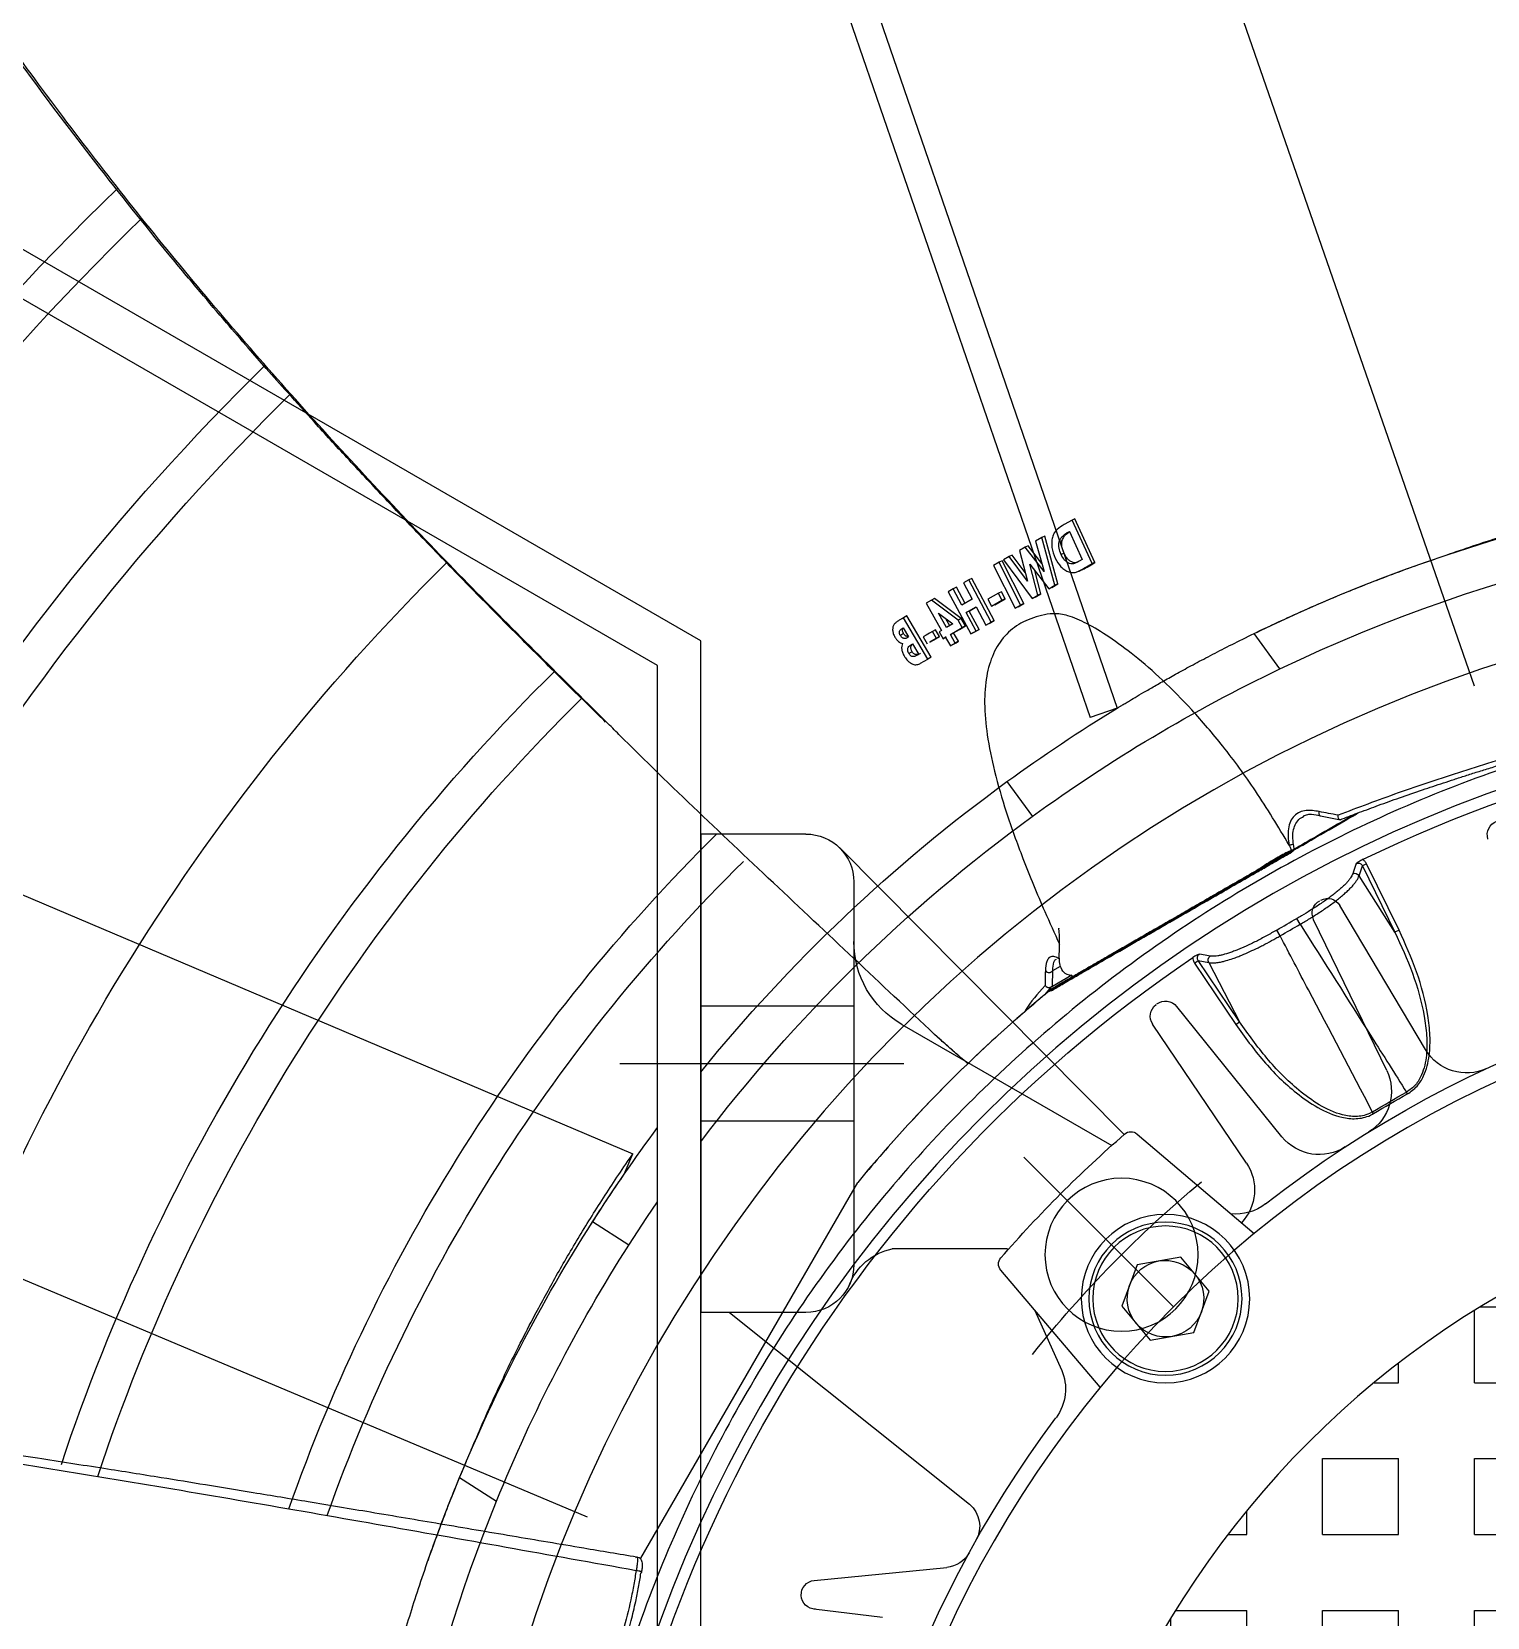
# Model space of a CAD drawing. Header units: millimetres. Extents: x 89450 to 753248, y -530175 to 1209785.
# Drawn here: x 272035.8 to 272187.8, y -168191.3 to -168025.6 of the extents above; entities that cross this region are included whole.
import ezdxf

# ---------------------------------------------------------------- set-up
doc = ezdxf.new("R2010")
doc.units = ezdxf.units.MM
doc.header["$LTSCALE"] = 150
doc.linetypes.add('CENTER', pattern=[50.8, 31.75, -6.35, 6.35, -6.35])
doc.linetypes.add('DIVIDEX2', pattern=[63.5, 25.4, -12.7, 0, -12.7, 0, -12.7])
doc.layers.add('------00 Load Bank', color=3, linetype='Continuous')

# ---------------------------------------------------------------- blocks, each defined once
blk = doc.blocks.new('A$C02650c35')
h = blk.add_hatch()
h.set_pattern_fill('SQUARE', color=0, scale=2.5, style=0)
h.set_pattern_definition([(0, (-1352.2724, -53.854), (0, 7.9375), [7.9375, -7.9375]), (90, (-1352.2724, -53.854), (-7.9375, 5e-16), [7.9375, -7.9375])])
h.paths.add_polyline_path([(510, 542.5), (510, 555), (522.5, 555), (522.5, 639.32, 0.414214), (425.68, 542.5)])
h.paths.add_polyline_path([(619.32, 542.5, 0.414214), (522.5, 639.32), (522.5, 555), (535, 555), (535, 542.5)])
h.paths.add_polyline_path([(535, 530), (522.5, 530), (522.5, 445.68, 0.414214), (619.32, 542.5), (535, 542.5)])
h.paths.add_polyline_path([(510, 530), (510, 542.5), (425.68, 542.5, 0.414214), (522.5, 445.68), (522.5, 530)])
at = {"color": 0, "linetype": 'DIVIDEX2', "ltscale": 0.5}
for p, q in [((913.94, 406.66), (669.98, 491.32)), ((683.42, 160.68), (583.13, 398.64))]:
    blk.add_line(p, q, dxfattribs=at)
at = {"color": 0, "linetype": 'Continuous', "lineweight": 25}
for p, q in [((683.66, 488.39), (683.66, 488.4)), ((627.34, 484.35), (627.53, 484.24)), ((644.45, 483.46), (644.24, 483.02)), ((644.24, 483.02), (650.13, 479.28)), ((651.19, 479.63), (644.24, 483.02)), ((644.45, 483.46), (651.4, 480.07)), ((625.28, 480.78), (625.46, 480.67)), ((638.09, 446.9), (656.72, 479.17)), ((650.13, 479.28), (651.19, 479.63)), ((651.4, 480.07), (651.19, 479.63)), ((655.96, 477.36), (656.37, 475.26)), ((645.07, 473.13), (645.68, 472.78)), ((656.27, 473.36), (656.37, 473.51)), ((643.87, 471.03), (644.47, 470.68)), ((671.77, 471.02), (675.47, 468.33)), ((634.61, 466.41), (634.88, 466.81)), ((641.01, 462.09), (634.61, 466.41)), ((641.07, 463.58), (634.88, 466.81)), ((634.88, 466.81), (641.29, 462.49)), ((602.39, 462.02), (606.73, 463.61)), ((606.73, 463.61), (610.28, 460.65)), ((641.01, 462.09), (641.29, 462.49)), ((641.29, 462.49), (641.07, 463.58)), ((601.6, 457.47), (602.39, 462.02)), ((610.28, 460.65), (609.48, 456.1)), ((605.15, 454.51), (601.6, 457.47)), ((609.48, 456.1), (605.15, 454.51)), ((667.66, 454.02), (666.69, 451.19)), ((886.73, 378.59), (667.66, 454.02)), ((885.76, 375.76), (666.69, 451.19)), ((682.28, 450.57), (682.76, 451.39)), ((682.41, 450.87), (682.28, 450.57)), ((682.41, 450.87), (682.64, 451.28)), ((682.64, 451.28), (682.88, 451.69)), ((682.88, 451.69), (682.76, 451.39)), ((682.76, 451.39), (687.32, 449.3)), ((682.88, 451.69), (687.44, 449.6)), ((638.61, 447.26), (639.77, 449.28)), ((683.2, 450.37), (683.01, 450.04)), ((686.13, 449.02), (683.2, 450.37)), ((687.32, 449.3), (686.84, 448.47)), ((687.44, 449.6), (687.32, 449.3)), ((687.44, 449.6), (687.36, 449.46)), ((640.25, 447.3), (640.71, 448.1)), ((641.37, 447.53), (641.44, 447.67)), ((680.14, 446.87), (680.5, 447.5)), ((680.28, 447.19), (680.64, 447.82)), ((680.64, 447.82), (680.5, 447.5)), ((680.5, 447.5), (685.49, 446.14)), ((680.64, 447.82), (685.62, 446.44)), ((683.84, 448.47), (683.71, 448.16)), ((685.17, 448.26), (685.05, 447.96)), ((686.1, 449.07), (685.98, 448.77)), ((685.98, 448.77), (686.13, 449.02)), ((637.69, 446.44), (638.57, 447.19)), ((638.57, 447.19), (638.61, 447.26)), ((638.61, 447.26), (640.25, 447.3)), ((679.26, 445.43), (679.62, 446.05)), ((679.62, 446.05), (679.48, 445.73)), ((679.62, 446.05), (682.03, 445.41)), ((680.28, 447.19), (680.14, 446.87)), ((682.72, 444.88), (680.14, 446.87)), ((685.12, 445.49), (681.94, 446.37)), ((681.94, 446.37), (684.48, 444.39)), ((682.77, 446.14), (684.62, 444.7)), ((685.49, 446.14), (685.12, 445.49)), ((685.62, 446.44), (685.49, 446.14)), ((659.98, 442.5), (656.34, 445.15)), ((678.25, 443.68), (678.58, 444.25)), ((678.58, 444.25), (678.43, 443.93)), ((678.58, 444.25), (683.05, 441.99)), ((679.12, 445.12), (679.48, 445.73)), ((679.26, 445.43), (679.12, 445.12)), ((683.16, 442.12), (679.12, 445.12)), ((679.48, 445.73), (682.72, 444.88)), ((684.13, 443.8), (680.94, 444.65)), ((680.94, 444.65), (683.51, 442.73)), ((681.82, 444.41), (683.66, 443.05)), ((684.48, 444.39), (684.13, 443.8)), ((684.62, 444.7), (684.48, 444.39)), ((678.1, 443.36), (678.43, 443.93)), ((678.25, 443.68), (678.1, 443.36)), ((682.56, 441.08), (678.1, 443.36)), ((678.43, 443.93), (682.9, 441.67)), ((683.51, 442.73), (683.16, 442.12)), ((683.66, 443.05), (683.51, 442.73)), ((676.32, 440.3), (676.64, 440.85)), ((676.49, 440.63), (676.81, 441.17)), ((676.81, 441.17), (676.64, 440.85)), ((676.64, 440.85), (681.06, 438.51)), ((676.81, 441.17), (681.22, 438.83)), ((678.3, 440.9), (678.93, 441.98)), ((678.46, 441.22), (678.3, 440.9)), ((679.04, 440.51), (678.3, 440.9)), ((678.46, 441.22), (679.09, 442.31)), ((679.09, 442.31), (678.93, 441.98)), ((678.93, 441.98), (679.67, 441.6)), ((679.67, 441.6), (679.04, 440.51)), ((679.09, 442.31), (679.83, 441.92)), ((679.83, 441.92), (679.67, 441.6)), ((682.9, 441.67), (682.56, 441.08)), ((683.05, 441.99), (682.9, 441.67)), ((675.41, 438.73), (675.72, 439.27)), ((675.59, 439.07), (675.89, 439.6)), ((675.89, 439.6), (675.72, 439.27)), ((675.72, 439.27), (677.64, 438.23)), ((675.89, 439.6), (677.81, 438.56)), ((676.49, 440.63), (676.32, 440.3)), ((678.25, 439.28), (676.32, 440.3)), ((677.64, 438.23), (678.25, 439.28)), ((677.81, 438.56), (678.23, 439.28)), ((675.35, 436.6), (676.07, 437.83)), ((675.59, 439.07), (675.41, 438.73)), ((679.8, 436.34), (675.41, 438.73)), ((675.54, 436.93), (675.89, 437.54)), ((675.89, 437.54), (676.25, 438.16)), ((676.25, 438.16), (676.07, 437.83)), ((676.07, 437.83), (676.87, 437.39)), ((676.25, 438.16), (677.04, 437.72)), ((677.04, 437.72), (676.87, 437.39)), ((677.04, 437.72), (679.13, 434.94)), ((677.81, 438.56), (677.64, 438.23)), ((679.04, 438.85), (678.43, 437.8)), ((678.43, 437.8), (680.12, 436.88)), ((678.6, 438.13), (680.29, 437.21)), ((680.74, 437.95), (679.04, 438.85)), ((681.06, 438.51), (680.74, 437.95)), ((681.22, 438.83), (681.06, 438.51)), ((674.16, 436.59), (674.46, 437.1)), ((674.35, 436.92), (674.16, 436.59)), ((675.05, 436.08), (674.16, 436.59)), ((674.35, 436.92), (674.5, 437.18)), ((674.65, 437.43), (674.46, 437.1)), ((674.46, 437.1), (675.35, 436.6)), ((674.5, 437.18), (674.65, 437.43)), ((674.65, 437.43), (675.54, 436.93)), ((675.1, 436.16), (674.91, 435.83)), ((674.91, 435.83), (675.05, 436.08)), ((675.63, 435.42), (674.91, 435.83)), ((675.54, 436.93), (675.35, 436.6)), ((676.46, 436.83), (676.08, 436.19)), ((676.08, 436.19), (677.57, 435.36)), ((676.27, 436.52), (677, 436.11)), ((677.57, 435.36), (676.46, 436.83)), ((676.87, 437.39), (678.95, 434.61)), ((680.12, 436.88), (679.8, 436.34)), ((680.29, 437.21), (680.12, 436.88)), ((633.06, 435.48), (633.21, 435.32)), ((672.35, 433.47), (672.79, 434.23)), ((672.99, 434.57), (672.79, 434.23)), ((672.79, 434.23), (677.1, 431.7)), ((672.99, 434.57), (677.3, 432.03)), ((674.54, 434.43), (674.94, 435.13)), ((674.94, 435.12), (674.54, 434.43)), ((674.9, 435.05), (675.14, 435.46)), ((675.14, 435.46), (674.94, 435.13)), ((674.94, 435.13), (675.67, 434.71)), ((675.14, 435.46), (675.86, 435.05)), ((675.67, 434.71), (675.27, 434.03)), ((675.48, 434.39), (675.3, 434.07)), ((675.78, 435.67), (675.63, 435.42)), ((675.86, 435.05), (675.67, 434.71)), ((678.63, 434.06), (675.78, 435.67)), ((678.95, 434.61), (678.63, 434.06)), ((679.13, 434.94), (678.95, 434.61)), ((673.28, 433.29), (673.2, 433.15)), ((673.28, 433.29), (673.2, 433.15)), ((674.38, 432.63), (673.28, 433.29)), ((673.56, 432.59), (673.36, 432.26)), ((674.31, 432.52), (674.38, 432.63)), ((675.1, 433.74), (674.38, 434.16)), ((675.3, 434.07), (675.1, 433.74)), ((675.1, 432.21), (675.02, 432.08)), ((675.1, 432.21), (675.02, 432.08)), ((676.04, 431.65), (675.1, 432.21)), ((675.46, 431.69), (675.25, 431.36)), ((675.95, 431.5), (676.04, 431.65)), ((677.1, 431.7), (676.84, 431.25)), ((677.04, 431.58), (676.84, 431.25)), ((677.17, 431.8), (677.04, 431.58)), ((677.3, 432.03), (677.1, 431.7)), ((677.3, 432.03), (677.17, 431.8)), ((578.83, 404.24), (618.1, 426.91)), ((370.3, 410.5), (672.07, 410.5)), ((370.3, 410.5), (672.07, 410.5)), ((577.33, 404.31), (577.26, 404.26)), ((611.55, 403), (613.97, 399.21)), ((618.96, 402.52), (621.08, 403.41)), ((711.53, 190.32), (621.08, 403.41)), ((587.25, 385.31), (584.79, 389.17)), ((590.12, 386.53), (590.14, 386.53)), ((587.54, 385.43), (588.95, 386.03))]:
    blk.add_line(p, q, dxfattribs=at)
at = {"color": 0}
for p, q in [((631.98, 486.23), (647.03, 477.29)), ((629.8, 482.17), (645.55, 474.54)), ((622.86, 471.22), (636.49, 460.23)), ((623.15, 456.09), (612.75, 468.32)), ((620.12, 467.52), (634.63, 457.72)), ((620.74, 444.26), (605.1, 459.9)), ((653.08, 424.99), (623.11, 454.75)), ((634.61, 431.5), (621.95, 453.44)), ((596.68, 452.25), (608.91, 441.85)), ((604.72, 445.41), (598.52, 448.18)), ((611.14, 442.55), (611.14, 430.5)), ((604.5, 413.5), (584.45, 438.58)), ((576.49, 422.35), (577.84, 436.21)), ((573.51, 422.32), (572.64, 429.51)), ((649.5, 426.5), (609.5, 426.5)), ((604.5, 421.5), (604.5, 410.5)), ((654.5, 421.5), (654.5, 410.5)), ((370.3, 410.5), (674.7, 410.5)), ((370.3, 410.5), (674.7, 410.5)), ((654.5, 410.5), (604.5, 410.5)), ((372.9, 406), (672.1, 406)), ((372.9, 406), (672.1, 406))]:
    blk.add_line(p, q, dxfattribs=at)
at = {"color": 0, "linetype": 'CENTER', "ltscale": 2}
blk.add_line((630.5, 431.74), (630.5, 402.07), dxfattribs=at)
at = {"color": 0, "ltscale": 3}
for p, q in [((624.5, 426.5), (624.5, 410.5)), ((636.5, 426.5), (636.5, 410.5))]:
    blk.add_line(p, q, dxfattribs=at)
at = {"color": 0, "linetype": 'Continuous'}
for p, q in [((674.7, 410.5), (776.67, 233.89)), ((674.7, 410.5), (776.67, 233.89)), ((672.1, 406), (772.77, 231.64)), ((672.1, 406), (772.77, 231.64))]:
    blk.add_line(p, q, dxfattribs=at)
at = {"color": 0, "linetype": 'Continuous', "lineweight": 25, "flags": 128}
for points in [[(682.05, 450.17), (681.99, 450.01), (681.92, 449.86)], [(611.55, 403), (614.43, 404.88), (616.08, 406)]]:
    blk.add_lwpolyline(points, dxfattribs=at)
at = {"color": 0}
for centre, radius in [((522.5, 542.5), 441), ((522.5, 542.5), 403), ((522.5, 542.5), 399.8), ((522.5, 542.5), 157.5), ((522.5, 542.5), 116.82), ((522.5, 542.5), 96.82), ((610.53, 454.47), 8)]:
    blk.add_circle(centre, radius, dxfattribs=at)
at = {"color": 0, "linetype": 'CENTER'}
blk.add_circle((522.5, 542.5), 420, dxfattribs=at)
blk.add_circle((522.5, 542.5), 420, dxfattribs=at)
at = {"color": 0, "linetype": 'Continuous', "lineweight": 25}
for centre, radius in [((522.5, 542.5), 145), ((605.94, 459.06), 8.8), ((605.94, 459.06), 8), ((605.94, 459.06), 7.6)]:
    blk.add_circle(centre, radius, dxfattribs=at)
for centre, radius, start, end in [((522.5, 542.5), 165.5, 0.0003, 205.5882), ((522.5, 542.5), 143.8, 334.0829, 25.9171), ((522.5, 542.5), 165.5, 334.4118, 0), ((522.5, 542.5), 170, 334.2068, 0), ((522.5, 542.5), 119.89, 329.0166, 330.9834), ((522.5, 542.5), 120.1, 329.0166, 330.9834), ((649.88, 478.82), 0.52, 337.0684, 60.3842), ((522.5, 542.5), 140.84, 329.5083, 330.4917), ((522.5, 542.5), 141.54, 329.5083, 330.4917), ((522.5, 542.5), 165.5, 323.9681, 334.4118), ((605.94, 459.06), 4, 110.1169, 170.1169), ((605.94, 459.06), 4, 50.1169, 110.1169), ((641.33, 464.03), 0.52, 239.6158, 322.9316), ((522.5, 542.5), 143.8, 274.0829, 325.9171), ((605.94, 459.06), 4, 350.1169, 50.1169), ((605.94, 459.06), 4, 170.1169, 230.1169), ((605.94, 459.06), 4, 290.1169, 350.1169), ((605.94, 459.06), 4, 230.1169, 290.1169), ((522.5, 542.5), 170, 323.9681, 328.6379), ((522.5, 542.5), 165.5, 307.1001, 323.9681), ((522.5, 542.5), 170, 309.0614, 323.9681), ((522.5, 542.5), 170, 302.5523, 306.5881), ((522.5, 542.5), 165.5, 292.1087, 302.5523), ((522.5, 542.5), 170, 292.3881, 302.5523), ((522.5, 542.5), 165.5, 271.0387, 292.1087), ((522.5, 542.5), 170, 289.2622, 292.3881)]:
    blk.add_arc(centre, radius, start, end, dxfattribs=at)
at = {"color": 0}
for centre, radius, start, end in [((522.5, 542.5), 118.5, 321.9766, 38.0234), ((634.53, 490.53), 5, 155.1149, 239.2915), ((654.43, 494.18), 1.5, 252.3428, 339.8827), ((627.62, 477.67), 5, 64.161, 148.3375), ((626, 475.12), 5, 146.9331, 231.1097), ((646.27, 476), 1.5, 331.7515, 59.2915), ((646.21, 475.89), 1.5, 244.161, 331.7009), ((619.79, 466.43), 5, 141.9768, 186.2301), ((617.32, 463.37), 5, 55.9791, 133.6106), ((522.5, 542.5), 124.5, 308.5637, 320.2115), ((635.54, 459.06), 1.5, 323.5697, 51.1097), ((635.47, 458.97), 1.5, 235.9791, 323.5191), ((622.39, 455.44), 1, 318.9165, 40.3784), ((522.5, 542.5), 133.5, 311.0737, 318.9258), ((522.5, 542.5), 118.5, 270, 306.8042), ((596.49, 443.62), 5, 65.932, 126.804), ((609.56, 442.61), 1, 229.6216, 311.0835), ((582.16, 436.65), 3, 40.0001, 119.4057), ((580.83, 435.92), 3, 118.6907, 174.4269), ((643.27, 436.5), 10, 210, 270), ((605.17, 431.7), 6.09, 290.6696, 348.6713), ((609.5, 421.5), 5, 90, 180), ((649.5, 421.5), 5, 0, 90), ((575, 422.5), 1.5, 180, 354.4272), ((522.5, 542.5), 181.5, 289.5657, 315.3621), ((522.5, 542.5), 185.5, 289.3551, 315.3621), ((522.5, 542.5), 205.5, 288.3996, 315.3621), ((522.5, 542.5), 209.5, 288.3996, 315.3621), ((522.5, 542.5), 225.5, 287.5546, 315.3445), ((522.5, 542.5), 249.5, 286.6173, 315.513), ((522.5, 542.5), 253.5, 286.465, 315.5604), ((522.5, 542.5), 273.5, 285.7065, 315.8843), ((522.5, 542.5), 277.5, 285.5549, 315.9667)]:
    blk.add_arc(centre, radius, start, end, dxfattribs=at)
at = {"color": 0, "linetype": 'Continuous', "lineweight": 25}
for points, knots in [([(375.53, 542.5), (375.57, 539.99), (375.64, 534.97), (376.24, 527.44), (377.21, 519.94), (378.7, 511.75), (380.85, 502.91), (383.83, 493.49), (387.45, 484.25), (391.7, 475.24), (396.94, 465.85), (403.29, 456.25), (410.93, 446.56), (419.44, 437.47), (428.68, 429.14), (438.58, 421.64), (448.99, 415.04), (460.04, 409.27), (471.5, 404.47), (483.3, 400.68), (495.31, 397.89), (507.63, 396.11), (520.05, 395.38), (532.47, 395.7), (544.72, 397.05), (556.95, 399.44), (568.89, 402.86), (580.48, 407.27), (591.61, 412.59), (602.35, 418.9), (612.51, 426.09), (621.98, 434.08), (630.71, 442.79), (638.75, 452.29), (645.96, 462.44), (652.27, 473.13), (657.62, 484.24), (662.07, 495.88), (665.17, 506.67), (667.23, 516.46), (668.52, 525.06), (669.3, 533.76), (669.54, 542.09), (669.34, 550.03), (668.76, 557.56), (667.79, 565.06), (666.16, 574.05), (663.54, 584.43), (659.53, 596.1), (654.52, 607.49), (648.55, 618.41), (641.7, 628.77), (634.06, 638.45), (625.54, 647.54), (616.32, 655.86), (606.44, 663.35), (596.02, 669.96), (584.98, 675.73), (573.51, 680.52), (561.69, 684.33), (549.67, 687.11), (537.34, 688.9), (524.95, 689.62), (512.53, 689.3), (500.28, 687.95), (488.05, 685.56), (476.11, 682.14), (464.5, 677.73), (453.38, 672.4), (442.64, 666.09), (432.49, 658.91), (423.02, 650.92), (414.29, 642.21), (406.25, 632.71), (399.04, 622.55), (392.74, 611.88), (387.39, 600.77), (382.94, 589.14), (379.83, 578.33), (377.77, 568.54), (376.49, 559.94), (375.68, 551.24), (375.58, 545.42), (375.53, 542.5)], [0, 0, 0, 0, 0.008148, 0.016329, 0.024509, 0.032722, 0.04336, 0.054073, 0.064787, 0.075604, 0.086421, 0.0997, 0.112979, 0.126448, 0.140113, 0.153362, 0.166751, 0.18014, 0.193805, 0.207084, 0.220364, 0.233832, 0.247498, 0.260747, 0.274136, 0.287525, 0.30119, 0.314439, 0.327781, 0.341217, 0.354882, 0.368162, 0.381441, 0.39491, 0.408575, 0.421824, 0.435213, 0.448602, 0.462267, 0.471652, 0.481085, 0.490519, 0.500003, 0.508151, 0.516332, 0.524512, 0.532725, 0.546005, 0.559284, 0.572753, 0.586418, 0.599667, 0.613056, 0.626445, 0.64011, 0.653359, 0.666701, 0.680137, 0.693803, 0.707051, 0.720441, 0.73383, 0.747495, 0.760744, 0.774133, 0.787522, 0.801187, 0.814436, 0.827825, 0.841214, 0.85488, 0.868159, 0.881438, 0.894907, 0.908572, 0.921851, 0.93513, 0.948599, 0.962264, 0.971649, 0.981082, 0.990516, 1, 1, 1, 1]), ([(897.11, 417.24), (894.2, 418.91), (887.99, 422.44), (878.85, 427.64), (870.06, 432.61), (862.36, 436.93), (855.75, 440.6), (847.79, 445), (837.98, 450.33), (825.04, 457.2), (811.01, 464.4), (795.89, 471.8), (779.98, 479.16), (763.01, 486.53), (748.66, 492.42), (737.62, 496.82), (730.49, 499.61), (723.97, 502.13), (718.44, 504.24), (713.51, 506.11), (708.66, 507.95), (703.2, 510), (697.01, 512.31), (690.27, 514.82), (683.22, 517.45), (676.71, 519.86), (672.59, 521.4), (670.84, 522.05)], [0.004054, 0.004054, 0.004054, 0.004054, 0.044055, 0.0892389, 0.1294144, 0.1645669, 0.1946506, 0.2196261, 0.2731864, 0.3280385, 0.3947317, 0.4616638, 0.5294155, 0.6044734, 0.683072, 0.7151603, 0.7467466, 0.7747501, 0.7989803, 0.8176563, 0.837837, 0.8611081, 0.8874794, 0.916906, 0.9473172, 0.9775846, 1, 1, 1, 1]), ([(683.66, 488.4), (683.98, 489.31), (684.61, 491.14), (685.54, 494.01), (686.45, 497), (687.33, 500.1), (688.27, 503.69), (689.07, 507.06), (689.73, 510.18), (690.21, 512.57), (690.66, 515.02), (691.08, 517.52), (691.47, 520.07), (691.7, 521.82), (691.82, 522.69)], [0, 0, 0, 0, 0.09594, 0.191903, 0.287866, 0.384015, 0.480164, 0.609768, 0.674639, 0.73951, 0.804594, 0.869678, 0.934839, 1, 1, 1, 1]), ([(656.08, 477.53), (656.31, 478.13), (656.79, 479.38), (657.53, 481.37), (658.31, 483.56), (659.09, 485.82), (659.73, 487.73), (660.22, 489.23), (660.61, 490.42), (661.01, 491.68), (661.42, 493.03), (661.86, 494.45), (662.31, 495.96), (662.74, 497.4), (663.2, 498.96), (663.73, 500.8), (664.34, 502.97), (664.96, 505.19), (665.51, 507.13), (665.98, 508.83), (666.41, 510.38), (666.83, 511.88), (667.25, 513.38), (667.64, 514.76), (667.98, 515.96), (668.28, 516.98), (668.56, 517.88), (668.82, 518.69), (669.08, 519.41), (669.34, 520.11), (669.51, 520.57), (669.6, 520.8)], [0, 0, 0, 0, 0.049094, 0.102093, 0.159038, 0.21996, 0.27448, 0.301995, 0.33101, 0.361541, 0.393603, 0.427211, 0.462382, 0.499132, 0.527423, 0.568929, 0.623911, 0.672564, 0.714497, 0.749584, 0.781124, 0.812494, 0.843715, 0.874803, 0.897512, 0.917804, 0.937796, 0.953294, 0.968781, 0.984376, 1, 1, 1, 1]), ([(670.17, 520.81), (670, 520.34), (669.64, 519.39), (668.95, 517.35), (667.91, 513.68), (666.46, 508.59), (664.84, 502.74), (663.05, 496.53), (661.06, 490.03), (658.82, 483.31), (657.25, 479.16), (656.47, 477.09)], [0, 0, 0, 0, 0.031208, 0.0639483, 0.1281356, 0.2535308, 0.3791096, 0.5034815, 0.6688717, 0.8348483, 1, 1, 1, 1]), ([(897.03, 416.99), (889.14, 421.48), (873.07, 430.61), (848.73, 444.14), (823.89, 457.38), (798.75, 469.94), (773.35, 481.46), (747.72, 492.03), (722, 501.93), (696.12, 511.43), (678.82, 517.68), (670.17, 520.81)], [0.0040453, 0.0040453, 0.0040453, 0.0040453, 0.1120904, 0.224186, 0.3362006, 0.4480891, 0.5598872, 0.6697434, 0.7797254, 0.8898282, 1, 1, 1, 1]), ([(627.34, 484.35), (627.59, 484.7), (628.08, 485.4), (629.48, 486.23), (631.31, 486.68), (633.46, 486.74), (636.41, 486.39), (640.16, 485.41), (643.02, 484.11), (644.45, 483.46)], [0, 0, 0, 0, 0.069548, 0.138757, 0.259148, 0.373287, 0.487735, 0.74354, 1, 1, 1, 1]), ([(644.24, 483.02), (642.83, 483.67), (640.01, 484.98), (636.34, 485.99), (633.45, 486.39), (631.36, 486.39), (629.58, 486), (628.23, 485.24), (627.76, 484.58), (627.53, 484.24)], [0, 0, 0, 0, 0.259237, 0.517851, 0.632444, 0.746728, 0.865547, 0.932898, 1, 1, 1, 1]), ([(667.66, 454.02), (667.67, 454.03), (667.68, 454.05), (667.78, 454.21), (667.93, 454.47), (668.15, 454.83), (668.46, 455.35), (668.89, 456.07), (669.46, 457.04), (670.13, 458.2), (670.89, 459.54), (671.73, 461.07), (672.66, 462.79), (673.66, 464.7), (674.74, 466.84), (675.9, 469.21), (677.12, 471.82), (678.39, 474.65), (679.58, 477.46), (680.67, 480.18), (681.67, 482.79), (682.53, 485.11), (683.05, 486.63), (683.24, 487.19)], [0, 0, 0, 0, 0.039863, 0.079734, 0.119605, 0.159539, 0.199473, 0.252709, 0.305962, 0.359217, 0.412452, 0.465686, 0.518937, 0.572189, 0.625422, 0.681079, 0.736756, 0.792433, 0.848089, 0.890491, 0.932892, 0.975374, 1, 1, 1, 1]), ([(645.07, 473.13), (641.15, 475.62), (635.3, 479.32), (629.45, 483.03), (627.53, 484.24)], [0, 0, 0, 0, 0.671221, 1, 1, 1, 1]), ([(634.61, 466.41), (633.3, 467.34), (630.7, 469.2), (627.81, 472.15), (625.84, 474.93), (624.9, 477.07), (624.67, 478.98), (624.92, 480.13), (625.22, 480.68), (625.28, 480.78)], [0, 0, 0, 0, 0.261245, 0.521763, 0.668252, 0.815539, 0.897444, 0.980126, 1, 1, 1, 1]), ([(625.46, 480.67), (625.41, 480.57), (625.22, 480.25), (625.04, 479.67), (624.94, 478.71), (625.16, 477.13), (626.14, 475.08), (628.12, 472.4), (631.01, 469.54), (633.59, 467.72), (634.88, 466.81)], [0, 0, 0, 0, 0.019153, 0.062659, 0.099499, 0.179674, 0.325921, 0.472812, 0.736059, 1, 1, 1, 1]), ([(625.46, 480.67), (629.72, 478.45), (635.85, 475.23), (641.98, 472.02), (643.87, 471.03)], [0, 0, 0, 0, 0.693115, 1, 1, 1, 1]), ([(645.07, 473.13), (645.17, 473.3), (645.46, 473.81), (645.87, 474.47), (646.3, 475.14), (646.77, 475.84), (647.26, 476.53), (647.74, 477.14), (648.09, 477.56), (648.43, 477.95), (648.76, 478.29), (649.07, 478.59), (649.36, 478.84), (649.64, 479.04), (649.9, 479.19), (650.06, 479.25), (650.13, 479.28)], [0, 0, 0, 0, 0.053942, 0.163293, 0.218797, 0.282315, 0.411672, 0.477663, 0.541788, 0.606376, 0.67241, 0.738939, 0.803045, 0.867598, 0.933556, 1, 1, 1, 1]), ([(651.41, 478.98), (651.35, 478.96), (651, 478.84), (650.65, 478.72), (650.36, 478.62)], [0, 0, 0, 0, 0.172781, 1, 1, 1, 1]), ([(651.41, 478.98), (651.42, 479.02), (651.46, 479.1), (651.48, 479.25), (651.44, 479.41), (651.34, 479.55), (651.24, 479.61), (651.19, 479.63)], [0, 0, 0, 0, 0.151361, 0.358857, 0.564247, 0.778086, 1, 1, 1, 1]), ([(651.4, 480.07), (651.49, 480.01), (651.67, 479.91), (651.79, 479.73), (651.84, 479.65)], [0, 0, 0, 0, 0.537957, 1, 1, 1, 1]), ([(651.84, 479.65), (651.83, 479.63), (651.8, 479.57), (651.76, 479.5), (651.72, 479.42), (651.68, 479.36), (651.63, 479.29), (651.59, 479.22), (651.55, 479.17), (651.51, 479.11), (651.48, 479.07), (651.44, 479.03), (651.42, 479), (651.41, 478.98), (651.41, 478.98)], [0, 0, 0, 0, 0.069212, 0.209771, 0.281171, 0.37862, 0.476858, 0.577142, 0.677956, 0.756908, 0.835992, 0.915357, 0.994777, 1, 1, 1, 1]), ([(652.85, 472.52), (653.3, 473.3), (654.43, 475.26), (655.76, 477.55), (656.55, 478.92), (656.74, 479.26)], [0, 0, 0, 0, 0.331541, 0.833602, 1, 1, 1, 1]), ([(656.62, 478.93), (656.49, 478.71), (655.76, 477.44), (654.5, 475.26), (653.35, 473.27), (652.9, 472.49)], [0, 0, 0, 0, 0.113791, 0.650536, 1, 1, 1, 1]), ([(650.36, 478.62), (650.29, 478.59), (650.15, 478.54), (649.92, 478.4), (649.66, 478.2), (649.39, 477.97), (649.1, 477.68), (648.81, 477.36), (648.49, 476.99), (648.17, 476.59), (647.73, 476.01), (647.27, 475.36), (646.84, 474.7), (646.43, 474.06), (646.05, 473.43), (645.77, 472.95), (645.68, 472.78)], [0, 0, 0, 0, 0.064082, 0.12861, 0.194542, 0.260958, 0.325111, 0.389714, 0.455749, 0.522285, 0.585839, 0.715215, 0.781218, 0.835163, 0.944502, 1, 1, 1, 1]), ([(656.08, 477.53), (656.06, 477.49), (656.02, 477.42), (655.98, 477.33), (655.98, 477.26), (656, 477.21), (656.03, 477.18), (656.08, 477.15), (656.21, 477.1), (656.36, 477.1), (656.47, 477.09)], [0, 0, 0, 0, 0.135828, 0.265412, 0.386223, 0.443735, 0.500875, 0.570623, 0.675657, 1, 1, 1, 1]), ([(656.47, 477.09), (656.53, 476.76), (656.66, 476.09), (656.79, 475.43), (656.85, 475.1)], [0, 0, 0, 0, 0.499828, 1, 1, 1, 1]), ([(656.85, 475.1), (656.93, 474.64), (657.05, 473.95), (656.82, 473.08), (656.45, 472.5), (655.84, 472.08), (655.07, 471.87), (654.21, 471.84), (653.63, 471.94), (653.34, 471.99)], [0, 0, 0, 0, 0.246799, 0.37212, 0.497923, 0.623252, 0.748966, 0.874706, 1, 1, 1, 1]), ([(656.37, 475.26), (656.45, 474.95), (656.56, 474.49), (656.55, 473.88), (656.42, 473.6), (656.36, 473.46)], [0, 0, 0, 0, 0.515023, 0.760045, 1, 1, 1, 1]), ([(656.38, 475.26), (656.38, 475.25), (656.38, 475.24), (656.39, 475.21), (656.42, 475.18), (656.48, 475.15), (656.62, 475.11), (656.76, 475.11), (656.85, 475.1)], [0, 0, 0, 0, 0.041908, 0.136168, 0.230362, 0.328397, 0.540662, 1, 1, 1, 1]), ([(650.6, 468.74), (650.83, 469.16), (651.36, 470.08), (652.06, 471.24), (652.49, 472.09), (652.77, 472.39), (652.83, 472.49), (652.85, 472.52)], [0, 0, 0, 0, 0.322505, 0.723491, 0.924689, 0.974891, 1, 1, 1, 1]), ([(652.9, 472.49), (652.9, 472.49), (652.88, 472.46), (652.83, 472.36), (652.63, 472), (652.13, 471.2), (651.48, 470.01), (650.96, 469.08), (650.73, 468.67)], [0, 0, 0, 0, 0.000014, 0.027847, 0.077877, 0.276594, 0.677195, 1, 1, 1, 1]), ([(652.9, 472.49), (652.98, 472.49), (653.16, 472.49), (653.33, 472.46), (653.42, 472.44)], [0, 0, 0, 0, 0.474086, 1, 1, 1, 1]), ([(653.42, 472.44), (653.41, 472.4), (653.39, 472.32), (653.37, 472.2), (653.35, 472.08), (653.35, 472.02), (653.34, 471.99)], [0, 0, 0, 0, 0.247953, 0.499999, 0.75231, 1, 1, 1, 1]), ([(653.42, 472.44), (653.69, 472.41), (654.21, 472.33), (654.97, 472.41), (655.62, 472.66), (656.07, 473.01), (656.22, 473.27), (656.27, 473.36)], [0, 0, 0, 0, 0.236469, 0.464989, 0.684448, 0.898167, 1, 1, 1, 1]), ([(641.07, 463.58), (641.06, 463.66), (641.02, 463.86), (641.04, 464.27), (641.1, 464.69), (641.18, 465.07), (641.29, 465.48), (641.46, 466.02), (641.66, 466.57), (641.9, 467.15), (642.2, 467.86), (642.56, 468.6), (642.86, 469.21), (643.19, 469.83), (643.52, 470.44), (643.78, 470.89), (643.87, 471.03)], [0, 0, 0, 0, 0.063099, 0.166884, 0.256155, 0.287068, 0.349133, 0.443534, 0.50725, 0.560423, 0.65828, 0.753341, 0.806586, 0.856423, 0.953123, 1, 1, 1, 1]), ([(644.47, 470.68), (644.36, 470.5), (644.16, 470.15), (643.86, 469.61), (643.56, 469.06), (643.29, 468.53), (642.94, 467.83), (642.64, 467.16), (642.37, 466.52), (642.14, 465.91), (641.96, 465.35), (641.83, 464.86), (641.76, 464.51), (641.72, 464.21), (641.72, 463.94), (641.74, 463.79), (641.75, 463.71)], [0, 0, 0, 0, 0.06056, 0.12155, 0.183884, 0.246677, 0.307189, 0.430192, 0.492809, 0.554547, 0.680014, 0.743874, 0.806812, 0.870171, 0.934856, 1, 1, 1, 1]), ([(653.34, 471.99), (655.26, 470.84), (658.86, 468.69), (663.55, 465.23), (667.39, 461.96), (670.54, 458.86), (673.08, 455.96), (675.05, 453.3), (676.47, 450.97), (677.37, 449.01), (677.61, 447.39), (677.29, 445.73), (676.66, 443.93), (675.29, 442.21), (673.39, 440.99), (670.99, 440.28), (668.11, 440.09), (664.75, 440.39), (660.93, 441.18), (656.6, 442.44), (651.71, 444.22), (647.1, 446.11), (644.13, 447.47), (643, 447.99)], [0, 0, 0, 0, 0.080739, 0.151235, 0.213353, 0.268442, 0.318269, 0.361669, 0.398556, 0.428698, 0.452315, 0.472715, 0.51153, 0.548468, 0.58504, 0.622842, 0.663507, 0.708451, 0.759052, 0.815438, 0.879842, 0.953818, 1, 1, 1, 1]), ([(653.34, 471.99), (653.24, 472.03), (653.08, 472.09), (652.92, 472.19), (652.84, 472.2), (652.82, 472.2), (652.8, 472.18), (652.78, 472.15), (652.75, 472.08), (652.66, 471.9), (652.35, 471.31), (651.7, 470.14), (651.04, 469.12), (650.65, 468.52)], [0, 0, 0, 0, 0.068571, 0.109362, 0.113504, 0.117198, 0.121159, 0.126092, 0.139044, 0.171949, 0.24634, 0.557434, 1, 1, 1, 1]), ([(638.09, 447.08), (638.09, 447.08), (638.1, 447.07), (638.49, 447.75), (639.23, 449.02), (640.31, 450.88), (641.66, 453.21), (642.99, 455.53), (644.44, 458.03), (646.01, 460.77), (648.18, 464.54), (649.75, 467.26), (650.6, 468.74)], [0, 0, 0, 0, 0.070293, 0.175767, 0.284303, 0.389371, 0.497457, 0.602995, 0.655623, 0.761087, 0.86961, 1, 1, 1, 1]), ([(650.65, 468.52), (650.64, 468.51), (650.44, 468.15), (650.02, 467.44), (649.41, 466.37), (648.8, 465.31), (648.05, 464.01), (647.18, 462.5), (646.18, 460.78), (645.21, 459.1), (644.28, 457.48), (643.4, 455.96), (642.58, 454.54), (641.82, 453.22), (641.12, 452), (640.48, 450.9), (639.9, 449.9), (639.41, 449.05), (639, 448.33), (638.66, 447.76), (638.41, 447.33), (638.25, 447.05), (638.18, 446.93), (638.2, 446.96), (638.26, 447.07), (638.35, 447.23), (638.48, 447.45), (638.63, 447.72), (638.77, 447.95), (638.83, 448.06)], [0, 0, 0, 0, 0.00057, 0.026589, 0.052668, 0.078936, 0.105271, 0.149109, 0.193251, 0.238348, 0.283774, 0.327649, 0.371526, 0.415722, 0.459397, 0.503376, 0.54831, 0.593575, 0.637402, 0.681544, 0.726653, 0.772095, 0.815934, 0.86008, 0.887906, 0.915811, 0.943954, 0.972176, 1, 1, 1, 1]), ([(650.6, 468.74), (650.62, 468.73), (650.65, 468.71), (650.69, 468.69), (650.72, 468.68), (650.73, 468.67), (650.73, 468.67)], [0, 0, 0, 0, 0.447132, 0.642867, 0.838602, 1, 1, 1, 1]), ([(650.73, 468.67), (650.7, 468.62), (650.68, 468.57), (650.65, 468.52), (650.65, 468.52)], [0, 0, 0, 0, 0.99964, 1, 1, 1, 1]), ([(641.29, 462.49), (641.34, 462.46), (641.43, 462.4), (641.6, 462.38), (641.77, 462.42), (641.89, 462.51), (641.94, 462.59), (641.96, 462.62)], [0, 0, 0, 0, 0.221914, 0.435753, 0.641143, 0.848639, 1, 1, 1, 1]), ([(641.96, 462.62), (641.96, 462.62), (641.94, 462.55), (641.87, 462.4), (641.75, 462.16), (641.64, 461.99), (641.6, 461.92)], [0, 0, 0, 0, 0.005237, 0.322719, 0.719013, 1, 1, 1, 1]), ([(641.75, 463.71), (641.77, 463.61), (641.84, 463.24), (641.91, 462.88), (641.96, 462.62)], [0, 0, 0, 0, 0.290347, 1, 1, 1, 1]), ([(641.6, 461.92), (641.5, 461.92), (641.29, 461.93), (641.11, 462.03), (641.01, 462.09)], [0, 0, 0, 0, 0.462043, 1, 1, 1, 1]), ([(682.05, 450.16), (682.06, 450.18), (682.09, 450.27), (682.17, 450.44), (682.28, 450.66), (682.36, 450.8), (682.41, 450.87)], [0, 0, 0, 0, 0.063167, 0.373961, 0.686877, 1, 1, 1, 1]), ([(639.61, 449.53), (639.69, 449.18), (639.82, 448.57), (640.39, 448.15), (641.02, 447.99), (641.64, 447.96), (642.16, 447.97), (642.53, 447.98), (642.89, 447.99), (643.26, 447.99), (643.59, 447.99), (644.02, 447.98), (644.44, 447.95), (644.67, 447.92), (644.65, 447.93), (644.64, 447.93)], [0, 0, 0, 0, 0.262295, 0.455554, 0.590671, 0.681426, 0.714569, 0.742061, 0.766203, 0.789458, 0.813958, 0.840345, 0.898886, 0.968766, 1, 1, 1, 1]), ([(683.33, 447.54), (683.01, 447.72), (682.53, 448), (682.08, 448.53), (681.87, 448.96), (681.79, 449.41), (681.93, 449.96), (682.14, 450.32), (682.28, 450.57)], [0, 0, 0, 0, 0.247987, 0.37312, 0.497401, 0.622314, 0.747638, 1, 1, 1, 1]), ([(683.01, 450.04), (682.93, 449.88), (682.8, 449.65), (682.72, 449.31), (682.76, 449.03), (682.91, 448.76), (683.2, 448.44), (683.51, 448.27), (683.71, 448.16)], [0, 0, 0, 0, 0.250156, 0.375667, 0.500586, 0.625527, 0.750593, 1, 1, 1, 1]), ([(682.96, 449.92), (682.93, 449.86), (682.85, 449.71), (682.86, 449.42), (683.01, 449.1), (683.27, 448.81), (683.57, 448.6), (683.77, 448.5), (683.84, 448.47)], [0, 0, 0, 0, 0.132586, 0.315673, 0.49897, 0.682297, 0.897512, 1, 1, 1, 1]), ([(641.43, 447.98), (641.5, 447.87), (641.71, 447.56), (641.73, 447.16), (641.54, 446.83), (641.07, 446.57), (640.56, 446.54), (640.23, 446.51)], [0, 0, 0, 0, 0.111346, 0.289132, 0.468152, 0.646676, 1, 1, 1, 1]), ([(640.25, 447.3), (640.56, 447.31), (641.03, 447.32), (641.29, 447.48), (641.37, 447.53)], [0, 0, 0, 0, 0.67661, 1, 1, 1, 1]), ([(686.84, 448.47), (686.69, 448.22), (686.45, 447.84), (685.99, 447.43), (685.52, 447.23), (684.99, 447.16), (684.25, 447.18), (683.7, 447.4), (683.33, 447.54)], [0, 0, 0, 0, 0.250193, 0.375675, 0.500989, 0.626133, 0.751199, 1, 1, 1, 1]), ([(683.71, 448.16), (683.94, 448.07), (684.27, 447.94), (684.73, 447.91), (684.94, 447.94), (685.05, 447.96)], [0, 0, 0, 0, 0.498415, 0.74902, 1, 1, 1, 1]), ([(683.84, 448.47), (683.95, 448.42), (684.24, 448.3), (684.71, 448.19), (685.03, 448.24), (685.17, 448.26)], [0, 0, 0, 0, 0.245128, 0.668238, 1, 1, 1, 1]), ([(685.05, 447.96), (685.16, 448), (685.37, 448.08), (685.7, 448.35), (685.87, 448.6), (685.98, 448.77)], [0, 0, 0, 0, 0.248415, 0.498726, 1, 1, 1, 1]), ([(685.17, 448.26), (685.33, 448.33), (685.6, 448.43), (685.89, 448.73), (686.02, 448.95), (686.1, 449.07)], [0, 0, 0, 0, 0.360895, 0.640408, 1, 1, 1, 1]), ([(638.09, 446.9), (636.57, 445.11), (633.53, 441.53), (628.63, 436.43), (623.52, 431.52), (619.91, 428.45), (618.1, 426.91)], [0, 0, 0, 0, 0.24861, 0.497769, 0.748603, 1, 1, 1, 1]), ([(638.66, 446.48), (637.8, 445.71), (636.86, 444.86), (635.92, 444.35), (635.83, 444.3)], [0, 0, 0, 0, 0.9063, 1, 1, 1, 1]), ([(638.66, 446.48), (638.6, 446.55), (638.52, 446.63), (638.47, 446.77), (638.46, 446.84), (638.46, 446.93), (638.48, 447.03), (638.52, 447.12), (638.55, 447.16), (638.57, 447.19)], [0, 0, 0, 0, 0.3399056, 0.4414588, 0.4996331, 0.6198482, 0.7429413, 0.8701083, 1, 1, 1, 1]), ([(640.23, 446.51), (639.96, 446.5), (639.44, 446.49), (638.92, 446.48), (638.66, 446.48)], [0, 0, 0, 0, 0.4997355, 1, 1, 1, 1]), ([(640.23, 446.51), (640.17, 446.57), (640.1, 446.66), (640.03, 446.8), (640.02, 446.92), (640.04, 447.03), (640.11, 447.17), (640.19, 447.25), (640.25, 447.3)], [0, 0, 0, 0, 0.260789, 0.385023, 0.499995, 0.615046, 0.739437, 1, 1, 1, 1]), ([(630.48, 438.44), (630.75, 438.13), (631.26, 437.53), (632.15, 436.51), (632.75, 435.83), (633.06, 435.48)], [0, 0, 0, 0, 0.345184, 0.660587, 1, 1, 1, 1]), ([(630.48, 438.44), (630.52, 438.4), (630.89, 437.96), (631.77, 436.94), (632.63, 435.97), (633.06, 435.48)], [0, 0, 0, 0, 0.0497641, 0.5250064, 1, 1, 1, 1]), ([(633.07, 435.47), (633.06, 435.47), (633.05, 435.47), (633.06, 435.48), (633.06, 435.48)], [0, 0, 0, 0, 0.761057, 1, 1, 1, 1]), ([(633.07, 435.47), (638.35, 429.85), (648.9, 418.63), (659.89, 406.96), (665.78, 401.09), (666.21, 400.65)], [0, 0, 0, 0, 0.481211, 0.961441, 1, 1, 1, 1]), ([(673.05, 431.79), (673, 431.82), (672.82, 431.94), (672.58, 432.15), (672.37, 432.42), (672.24, 432.66), (672.18, 432.89), (672.2, 433.17), (672.29, 433.35), (672.35, 433.47)], [0, 0, 0, 0, 0.06266, 0.249252, 0.373609, 0.4986, 0.623723, 0.748551, 1, 1, 1, 1]), ([(673.2, 433.15), (673.13, 433.02), (673.04, 432.86), (673.04, 432.62), (673.1, 432.49), (673.21, 432.36), (673.31, 432.29), (673.36, 432.26)], [0, 0, 0, 0, 0.4959, 0.620732, 0.746414, 0.872582, 1, 1, 1, 1]), ([(673.4, 433.48), (673.33, 433.36), (673.24, 433.19), (673.25, 432.93), (673.33, 432.79), (673.43, 432.68), (673.52, 432.62), (673.56, 432.59)], [0, 0, 0, 0, 0.5, 0.655867, 0.776779, 0.898139, 1, 1, 1, 1]), ([(673.36, 432.26), (673.41, 432.23), (673.52, 432.17), (673.7, 432.12), (673.86, 432.13), (674.03, 432.18), (674.19, 432.32), (674.27, 432.45), (674.31, 432.52)], [0, 0, 0, 0, 0.1241175, 0.2490173, 0.3744286, 0.499969, 0.7499595, 1, 1, 1, 1]), ([(673.56, 432.59), (673.65, 432.55), (673.79, 432.48), (673.98, 432.46), (674.16, 432.48), (674.29, 432.55), (674.34, 432.63), (674.36, 432.65)], [0, 0, 0, 0, 0.249514, 0.425336, 0.599722, 0.883024, 1, 1, 1, 1]), ([(674.41, 431.58), (674.32, 431.55), (674.13, 431.49), (673.79, 431.49), (673.41, 431.59), (673.17, 431.73), (673.05, 431.79)], [0, 0, 0, 0, 0.2487203, 0.4984338, 0.7487079, 1, 1, 1, 1]), ([(675.07, 430.8), (675.03, 430.83), (674.95, 430.88), (674.8, 430.99), (674.63, 431.16), (674.49, 431.37), (674.44, 431.51), (674.41, 431.58)], [0, 0, 0, 0, 0.125463, 0.250126, 0.499927, 0.74927, 1, 1, 1, 1]), ([(675.02, 432.08), (675, 432.03), (674.94, 431.92), (674.93, 431.77), (674.98, 431.63), (675.04, 431.53), (675.14, 431.43), (675.21, 431.38), (675.25, 431.36)], [0, 0, 0, 0, 0.249435, 0.499226, 0.624652, 0.749536, 0.873948, 1, 1, 1, 1]), ([(675.15, 432.18), (675.15, 432.17), (675.13, 432.12), (675.16, 432.01), (675.23, 431.88), (675.34, 431.77), (675.42, 431.71), (675.46, 431.69)], [0, 0, 0, 0, 0.075084, 0.326607, 0.580052, 0.817178, 1, 1, 1, 1]), ([(675.25, 431.36), (675.29, 431.33), (675.37, 431.29), (675.49, 431.26), (675.6, 431.25), (675.73, 431.28), (675.86, 431.36), (675.92, 431.45), (675.95, 431.5)], [0, 0, 0, 0, 0.123522, 0.248139, 0.370579, 0.498886, 0.748791, 1, 1, 1, 1]), ([(675.46, 431.69), (675.52, 431.66), (675.63, 431.6), (675.78, 431.58), (675.85, 431.6), (675.89, 431.6)], [0, 0, 0, 0, 0.417609, 0.726108, 1, 1, 1, 1]), ([(676.84, 431.25), (676.78, 431.15), (676.67, 430.96), (676.51, 430.8), (676.43, 430.73)], [0, 0, 0, 0, 0.500362, 1, 1, 1, 1]), ([(676.43, 430.73), (676.35, 430.67), (676.19, 430.57), (675.85, 430.54), (675.45, 430.6), (675.2, 430.73), (675.07, 430.8)], [0, 0, 0, 0, 0.250156, 0.500622, 0.750062, 1, 1, 1, 1]), ([(578.96, 403.81), (578.94, 403.9), (578.89, 404.12), (578.7, 404.27), (578.44, 404.36), (578.15, 404.39), (577.78, 404.38), (577.49, 404.34), (577.33, 404.31)], [0, 0, 0, 0, 0.1550506, 0.3701279, 0.5015778, 0.6504888, 0.8178673, 1, 1, 1, 1]), ([(577.55, 403.76), (577.06, 403.68), (576.06, 403.52), (573.94, 403.1), (570.24, 402.16), (565.11, 400.87), (559.23, 399.35), (552.96, 397.79), (546.34, 396.27), (539.4, 394.85), (535.02, 394.13), (532.84, 393.78)], [0, 0, 0, 0, 0.031208, 0.063948, 0.128136, 0.253531, 0.37911, 0.503481, 0.668872, 0.834848, 1, 1, 1, 1]), ([(533.02, 394.33), (533.66, 394.43), (534.98, 394.64), (537.08, 395), (539.37, 395.41), (541.71, 395.86), (543.68, 396.27), (545.23, 396.59), (546.45, 396.86), (547.74, 397.14), (549.12, 397.45), (550.57, 397.79), (552.1, 398.14), (553.57, 398.5), (555.14, 398.88), (557, 399.34), (559.19, 399.9), (561.42, 400.47), (563.37, 400.97), (565.08, 401.41), (566.64, 401.81), (568.15, 402.2), (569.66, 402.58), (571.04, 402.93), (572.25, 403.23), (573.29, 403.49), (574.21, 403.7), (575.04, 403.88), (575.8, 404.02), (576.52, 404.14), (577.01, 404.22), (577.26, 404.26)], [0, 0, 0, 0, 0.049094, 0.102093, 0.159038, 0.21996, 0.27448, 0.301995, 0.33101, 0.361541, 0.393603, 0.427211, 0.462382, 0.499132, 0.527423, 0.568929, 0.623911, 0.672564, 0.714497, 0.749584, 0.781124, 0.812494, 0.843715, 0.874803, 0.897512, 0.917804, 0.937796, 0.953294, 0.968781, 0.984376, 1, 1, 1, 1]), ([(577.55, 403.76), (577.54, 403.86), (577.52, 403.99), (577.47, 404.16), (577.43, 404.25), (577.38, 404.3), (577.35, 404.32), (577.34, 404.31), (577.33, 404.31)], [0, 0, 0, 0, 0.349048, 0.512838, 0.662313, 0.811827, 0.975694, 1, 1, 1, 1]), ([(578.89, 403.74), (578.92, 403.77), (579.01, 403.85), (578.85, 403.89), (578.58, 403.9), (578.29, 403.88), (577.95, 403.83), (577.68, 403.79), (577.55, 403.76)], [0, 0, 0, 0, 0.135434, 0.420815, 0.56492, 0.709342, 0.854637, 1, 1, 1, 1]), ([(601.07, 155.39), (601.01, 164.47), (600.88, 182.95), (600.44, 210.8), (599.48, 238.93), (597.78, 266.98), (595.06, 294.74), (591.4, 322.22), (587.12, 349.44), (582.41, 376.61), (579.17, 394.71), (577.55, 403.76)], [0.0040453, 0.0040453, 0.0040453, 0.0040453, 0.1120904, 0.224186, 0.3362006, 0.4480891, 0.5598872, 0.6697434, 0.7797254, 0.8898282, 1, 1, 1, 1]), ([(601.33, 155.45), (601.31, 158.8), (601.28, 165.95), (601.2, 176.46), (601.11, 186.56), (601, 195.39), (600.88, 202.95), (600.71, 212.04), (600.42, 223.2), (599.9, 237.85), (599.12, 253.59), (597.97, 270.39), (596.38, 287.85), (594.28, 306.23), (592.21, 321.6), (590.5, 333.36), (589.35, 340.92), (588.27, 347.84), (587.34, 353.69), (586.49, 358.89), (585.65, 364.01), (584.7, 369.76), (583.61, 376.27), (582.41, 383.37), (581.16, 390.79), (580, 397.63), (579.27, 401.97), (578.96, 403.81)], [0.004054, 0.004054, 0.004054, 0.004054, 0.044055, 0.0892389, 0.1294144, 0.1645669, 0.1946506, 0.2196261, 0.2731864, 0.3280385, 0.3947317, 0.4616638, 0.5294155, 0.6044734, 0.683072, 0.7151603, 0.7467466, 0.7747501, 0.7989803, 0.8176563, 0.837837, 0.8611081, 0.8874794, 0.916906, 0.9473172, 0.9775846, 1, 1, 1, 1]), ([(590.14, 386.53), (591.02, 386.91), (592.8, 387.66), (595.56, 388.89), (598.39, 390.21), (601.28, 391.64), (604.58, 393.34), (607.62, 395.01), (610.38, 396.59), (612.48, 397.84), (614.6, 399.14), (616.74, 400.51), (618.9, 401.92), (620.35, 402.92), (621.08, 403.41)], [0, 0, 0, 0, 0.09594, 0.191903, 0.287866, 0.384015, 0.480164, 0.609768, 0.674639, 0.73951, 0.804594, 0.869678, 0.934839, 1, 1, 1, 1]), ([(613.74, 399.06), (614.02, 399.24), (615.02, 399.87), (616.76, 401.02), (618.23, 402.02), (618.96, 402.52)], [0, 0, 0, 0, 0.162945, 0.581473, 1, 1, 1, 1]), ([(666.21, 400.65), (671.17, 395.64), (681.48, 385.21), (697.7, 369.97), (714.87, 355.07), (732.42, 341.47), (750.13, 328.95), (767.88, 317.26), (785.89, 305.96), (803.78, 295.04), (815.63, 287.81), (821.42, 284.29)], [0, 0, 0, 0, 0.1081379, 0.2251135, 0.3413954, 0.4570616, 0.5657729, 0.6743483, 0.7829008, 0.8914823, 0.994843, 0.994843, 0.994843, 0.994843]), ([(666.21, 400.57), (666.69, 400.07), (668.63, 398.08), (672.04, 394.63), (676.49, 390.17), (681.07, 385.66), (685.52, 381.36), (689.8, 377.3), (693.71, 373.65), (697.33, 370.33), (700.44, 367.53), (703.03, 365.22), (705.46, 363.09), (708.12, 360.79), (711.36, 358.03), (716.9, 353.42), (724.56, 347.31), (734.16, 340.06), (743.55, 333.31), (752.53, 327.13), (759.55, 322.44), (765.04, 318.86), (769.47, 315.99), (774.72, 312.64), (780.84, 308.78), (787.78, 304.47), (795.54, 299.69), (804.09, 294.46), (812.73, 289.19), (818.52, 285.64), (821.18, 284.01)], [0, 0, 0, 0, 0.0105993, 0.042715, 0.074456, 0.1073437, 0.1413731, 0.1694151, 0.1979263, 0.223438, 0.2448649, 0.2622189, 0.2766961, 0.2944954, 0.3162608, 0.341978, 0.4051023, 0.466824, 0.5267457, 0.5825963, 0.6340774, 0.6563171, 0.6830925, 0.7149493, 0.751887, 0.7939052, 0.84012, 0.8912343, 0.9472267, 0.994836, 0.994836, 0.994836, 0.994836]), ([(553.88, 375.42), (553.89, 375.42), (553.92, 375.43), (554.1, 375.46), (554.4, 375.52), (554.81, 375.6), (555.41, 375.71), (556.23, 375.88), (557.33, 376.1), (558.63, 376.38), (560.14, 376.72), (561.84, 377.11), (563.74, 377.57), (565.83, 378.11), (568.14, 378.73), (570.67, 379.46), (573.44, 380.3), (576.39, 381.26), (579.27, 382.25), (582.03, 383.26), (584.61, 384.24), (586.4, 384.97), (587.29, 385.33)], [0, 0, 0, 0, 0.040904, 0.081816, 0.122728, 0.163705, 0.204682, 0.259307, 0.313952, 0.368596, 0.423222, 0.477846, 0.532488, 0.58713, 0.641753, 0.698863, 0.755994, 0.813125, 0.870234, 0.913743, 0.957252, 1, 1, 1, 1])]:
    blk.add_open_spline(points, degree=3, knots=knots, dxfattribs=at)
for points in [[(652.9, 472.49), (652.89, 472.5), (652.87, 472.51), (652.86, 472.51), (652.85, 472.52)], [(638.09, 446.9), (635.07, 443.25), (628.72, 436.28), (621.75, 429.93), (618.1, 426.91)]]:
    blk.add_open_spline(points, degree=3, dxfattribs=at)

msp = doc.modelspace()

# ---------------------------------------------------------------- block references
at = {"layer": '------00 Load Bank', "color": 161, "xscale": -1, "rotation": 270}
msp.add_blockref('A$C02650c35', (271695.16, -168763.93), dxfattribs=at)

doc.saveas('drawing.dxf')
